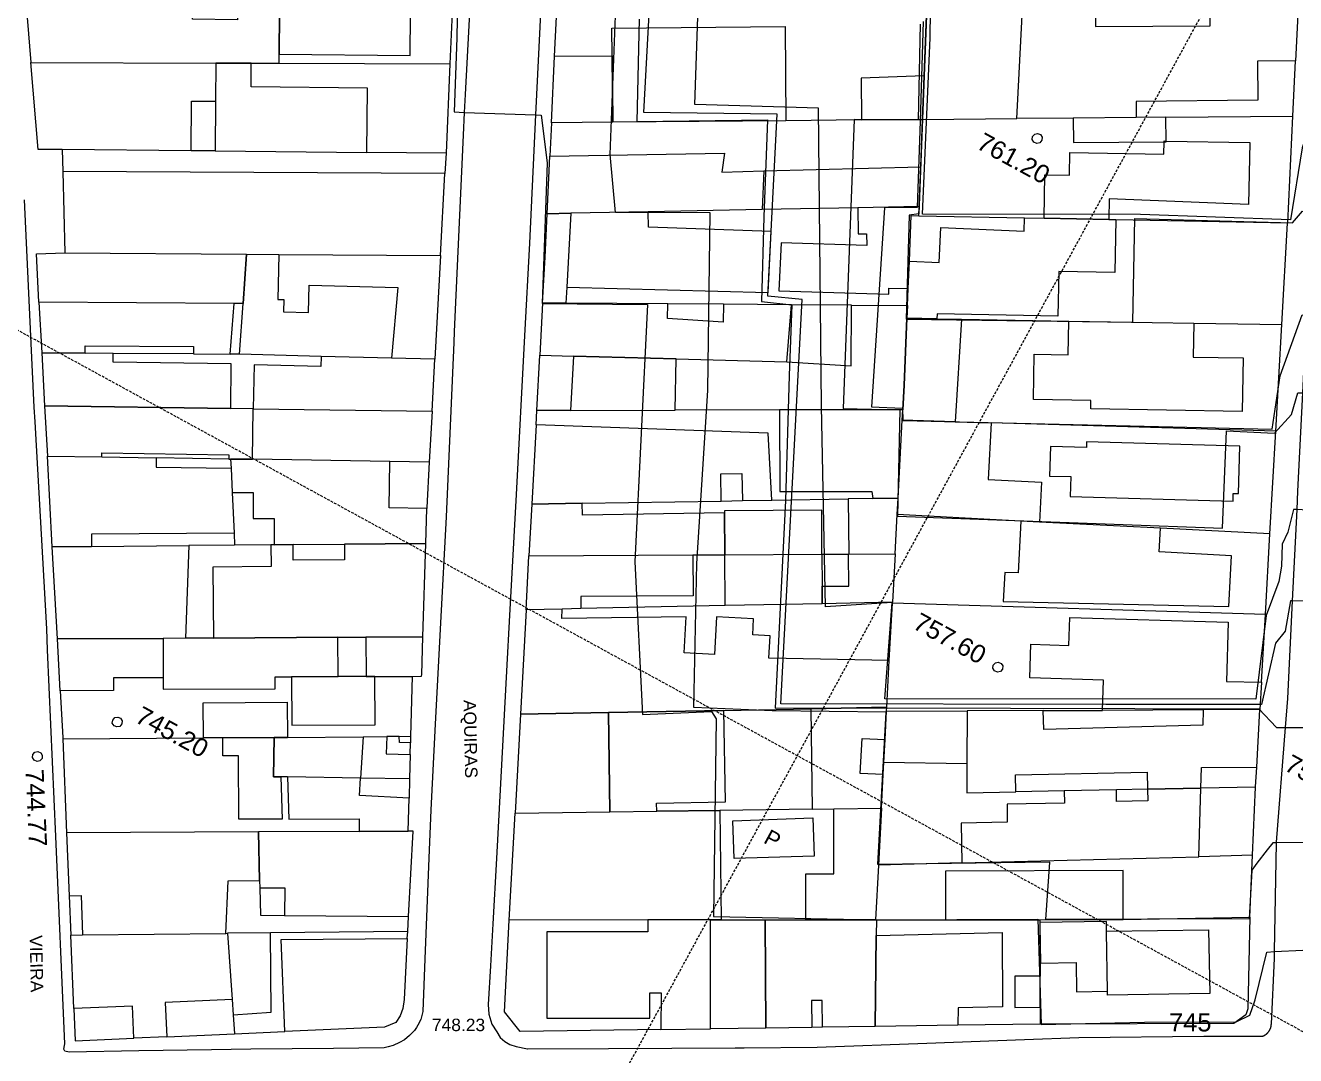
# Model space of a CAD drawing. Header units: feet. Extents: x 344914 to 345457, y 7396879 to 7397422.
# Drawn here: x 345159.3 to 345281.7, y 7397209.6 to 7397308.9 of the extents above; entities that cross this region are included whole.
import ezdxf

# ---------------------------------------------------------------- set-up
doc = ezdxf.new("R2010")
doc.units = ezdxf.units.FT
doc.header["$MEASUREMENT"] = 0
doc.linetypes.add('DASHED2', pattern=[0.375, 0.25, -0.125])
for name, color, linetype, lineweight in [('100_SIST_VIARIO_MEIO_FIO', 1, 'Continuous', 18), ('160_P_SIMP_ASF_TOP', 7, 'Continuous', 18), ('164_P_SIMP_CONC_TOP', 7, 'Continuous', 18), ('206_MURO_E_MURO_ARRIMO', 7, 'Continuous', 18), ('214_PROJ_BEIRAL_EDIF', 10, 'Continuous', 18), ('220_PISCINA_TOP', 4, 'Continuous', 18), ('600_CURVA_MESTRA', 14, 'Continuous', 18), ('602_CURVA_MESTRA_TOP', 24, 'Continuous', 18), ('604_CURVA_INTERM', 7, 'Continuous', 18), ('606_PTO_COTADO', 7, 'Continuous', 18), ('608_PTO_COTADO_INTERVIA', 1, 'Continuous', 18), ('902_MALHA_TEXTO_COORD_UTM', 8, 'DASHED2', 13)]:
    doc.layers.add(name, color=color, linetype=linetype, lineweight=lineweight)
doc.styles.add('Style-Arial', font='arial.ttf')

# ---------------------------------------------------------------- blocks, each defined once
blk = doc.blocks.new('SP09')
at = {"layer": '606_PTO_COTADO', "flags": 128}
blk.add_lwpolyline([(0.11, 0.47), (0.36, 0.33), (0.48, 0.05), (0.42, -0.25), (0.2, -0.44), (-0.1, -0.47), (-0.37, -0.32), (-0.48, -0.05), (-0.41, 0.25), (-0.19, 0.44), (0.11, 0.47)], dxfattribs=at)
blk = doc.blocks.new('SP10')
at = {"layer": '608_PTO_COTADO_INTERVIA', "flags": 128}
blk.add_lwpolyline([(0.11, 0.47), (0.36, 0.33), (0.48, 0.05), (0.42, -0.25), (0.2, -0.44), (-0.1, -0.47), (-0.37, -0.32), (-0.48, -0.05), (-0.41, 0.25), (-0.19, 0.45), (0.11, 0.47)], dxfattribs=at)

msp = doc.modelspace()

# ---------------------------------------------------------------- linework, layer by layer
at = {"layer": '100_SIST_VIARIO_MEIO_FIO', "flags": 128}
for points in [[(345211.5, 7397364.52), (345211.17, 7397357.56), (345210.6, 7397344.69), (345210.2, 7397335.77), (345209.53, 7397322), (345208.99, 7397310.67), (345208.48, 7397300.24), (345207.88, 7397287.87), (345207.41, 7397278.94), (345206.61, 7397263.65), (345205.94, 7397251.41), (345205.71, 7397247.24), (345204.7, 7397228.57), (345204.36, 7397222.28), (345204.12, 7397218.24), (345203.9, 7397214.53)], [(345279.69, 7397218.96), (345279.7, 7397219.61), (345279.87, 7397230.1), (345279.87, 7397230.16), (345280.76, 7397241.21), (345280.98, 7397244), (345281.43, 7397253.4), (345281.86, 7397262.2), (345281.95, 7397263.98), (345282.41, 7397273.45), (345282.77, 7397280.95), (345282.92, 7397283.95), (345283.26, 7397290.94), (345283.68, 7397299.69), (345283.89, 7397303.93), (345284.17, 7397309.82), (345284.82, 7397323.3), (345284.85, 7397323.91), (345284.88, 7397324.47)], [(345202.74, 7397322.19), (345201.69, 7397302.22), (345201.6, 7397300.48), (345201.49, 7397298.3), (345200.65, 7397279.38), (345200.6, 7397278.32), (345199.86, 7397261.51), (345199.32, 7397251.28), (345198.81, 7397241.54), (345198.37, 7397233.27), (345198.19, 7397228.63), (345197.81, 7397218.92), (345197.61, 7397213.83), (345197.42, 7397213.08), (345197.14, 7397212.52), (345197, 7397212.31), (345196.8, 7397212), (345196.33, 7397211.53), (345195.84, 7397211.12), (345195.37, 7397210.85), (345194.77, 7397210.58), (345194.28, 7397210.45), (345193.88, 7397210.35), (345189.02, 7397210.29), (345181.04, 7397210.2), (345177.26, 7397210.16), (345170.25, 7397210.05), (345163.53, 7397209.93), (345163.12, 7397210.02), (345163.02, 7397210.2), (345163.08, 7397210.55), (345163.11, 7397210.72), (345162.24, 7397230.7), (345161.45, 7397248.7), (345161.37, 7397250.7), (345160.25, 7397270.67), (345160.17, 7397272.09), (345159.98, 7397276.15), (345159.23, 7397292.07)], [(345203.9, 7397214.53), (345203.97, 7397213.59), (345204.28, 7397212.62), (345204.74, 7397211.87), (345205.08, 7397211.35), (345205.51, 7397210.94), (345206, 7397210.67), (345206.6, 7397210.46), (345207.71, 7397210.23), (345207.73, 7397210.23), (345215.5, 7397210.27), (345227.71, 7397210.35), (345228.58, 7397210.35), (345235.62, 7397210.39), (345246.19, 7397210.8), (345255.6, 7397211.15), (345260.83, 7397211.35), (345272.87, 7397211.47), (345278.51, 7397211.45), (345278.55, 7397211.47), (345278.57, 7397211.48), (345278.59, 7397211.49), (345278.61, 7397211.49), (345278.63, 7397211.5), (345278.66, 7397211.51), (345278.68, 7397211.52), (345278.7, 7397211.53), (345278.72, 7397211.54), (345278.74, 7397211.56), (345278.75, 7397211.57), (345278.77, 7397211.58), (345278.79, 7397211.59), (345278.81, 7397211.6), (345278.83, 7397211.62), (345278.85, 7397211.63), (345278.87, 7397211.65), (345278.89, 7397211.66), (345278.91, 7397211.67), (345278.92, 7397211.69), (345278.94, 7397211.7), (345278.96, 7397211.72), (345278.97, 7397211.73), (345278.99, 7397211.75), (345279.01, 7397211.76), (345279.02, 7397211.78), (345279.04, 7397211.8), (345279.05, 7397211.81), (345279.07, 7397211.83), (345279.08, 7397211.85), (345279.1, 7397211.87), (345279.11, 7397211.88), (345279.13, 7397211.9), (345279.14, 7397211.92), (345279.15, 7397211.94), (345279.17, 7397211.96), (345279.18, 7397211.98), (345279.19, 7397212), (345279.2, 7397212.02), (345279.21, 7397212.04), (345279.23, 7397212.06), (345279.24, 7397212.08), (345279.25, 7397212.1), (345279.26, 7397212.12), (345279.27, 7397212.14), (345279.28, 7397212.16), (345279.29, 7397212.18), (345279.29, 7397212.2), (345279.3, 7397212.22), (345279.31, 7397212.24), (345279.32, 7397212.26), (345279.32, 7397212.29), (345279.33, 7397212.31), (345279.34, 7397212.33), (345279.34, 7397212.35), (345279.35, 7397212.37), (345279.36, 7397212.4), (345279.36, 7397212.42), (345279.36, 7397212.44), (345279.37, 7397212.46), (345279.37, 7397212.48), (345279.38, 7397212.51), (345279.38, 7397212.53), (345279.38, 7397212.55), (345279.38, 7397212.58), (345279.39, 7397212.6), (345279.39, 7397212.62), (345279.39, 7397212.64), (345279.69, 7397218.96)]]:
    msp.add_lwpolyline(points, dxfattribs=at)
at = {"layer": '206_MURO_E_MURO_ARRIMO', "flags": 128}
for points in [[(345200.6, 7397313.66), (345200.23, 7397305.17)], [(345210.3, 7397305.89), (345210.48, 7397309.69)], [(345245.93, 7397304.01), (345246.16, 7397309.81)], [(345162.87, 7397296.9), (345160.53, 7397296.92), (345159.85, 7397305.28)], [(345183.76, 7397305.21), (345200.23, 7397305.17)], [(345200.23, 7397305.17), (345199.86, 7397296.56)], [(345281.46, 7397300.13), (345281.72, 7397305.45)], [(345245.77, 7397299.8), (345254.85, 7397299.89)], [(345269.22, 7397300.02), (345281.46, 7397300.13)], [(345280.96, 7397289.84), (345281.46, 7397300.13)], [(345162.87, 7397296.9), (345162.92, 7397294.78)], [(345175.28, 7397296.79), (345162.87, 7397296.9)], [(345199.86, 7397296.56), (345192.23, 7397296.63)], [(345199.86, 7397296.56), (345199.75, 7397294.58)], [(345245.44, 7397291.41), (345245.59, 7397295.25)], [(345239.53, 7397291.3), (345230.3, 7397291.12)], [(345245.41, 7397290.51), (345255.61, 7397290.32)], [(345264.41, 7397290.15), (345280.96, 7397289.84)], [(345280.4, 7397280.03), (345280.95, 7397289.82), (345280.96, 7397289.84)], [(345199.32, 7397286.68), (345198.78, 7397276.69)], [(345226.58, 7397282), (345221.21, 7397282.03)], [(345238.92, 7397281.91), (345233.13, 7397281.95)], [(345249.52, 7397280.55), (345259.88, 7397280.37)], [(345271.91, 7397280.17), (345280.4, 7397280.03)], [(345279.81, 7397269.75), (345280.4, 7397280.03)], [(345175.53, 7397277.2), (345167.77, 7397277.26)], [(345179.95, 7397277.17), (345179.05, 7397277.17)], [(345208.6, 7397271.76), (345208.89, 7397277.08)], [(345198.51, 7397271.68), (345198.24, 7397266.77)], [(345208.53, 7397270.39), (345208.6, 7397271.76)], [(345211.86, 7397271.77), (345208.6, 7397271.76)], [(345279.81, 7397269.75), (345252.37, 7397270.57)], [(345279.25, 7397259.87), (345279.81, 7397269.75)], [(345178.92, 7397267.08), (345171.92, 7397267.2)], [(345198.24, 7397266.77), (345194.44, 7397266.83)], [(345198.24, 7397266.77), (345198.01, 7397262.42), (345198, 7397262.31)], [(345226.36, 7397263.03), (345228.41, 7397263.07)], [(345231.26, 7397263.11), (345238.6, 7397263.23)], [(345279.25, 7397259.87), (345268.69, 7397260.41)], [(345179.43, 7397259.95), (345179.48, 7397258.78)], [(345278.81, 7397252.09), (345279.25, 7397259.87)], [(345179.48, 7397258.78), (345175.05, 7397258.74)], [(345182.98, 7397258.81), (345179.48, 7397258.78)], [(345236.08, 7397257.9), (345238.64, 7397257.92)], [(345226.74, 7397252.95), (345212.84, 7397252.66)], [(345242.57, 7397247.65), (345242.87, 7397253.19)], [(345242.87, 7397253.19), (345242.87, 7397253.28)], [(345278.81, 7397252.09), (345242.87, 7397253.19)], [(345278.43, 7397245.57), (345278.81, 7397252.09)], [(345196.58, 7397246.13), (345196.43, 7397240.36)], [(345162.67, 7397244.75), (345162.92, 7397240.23), (345162.92, 7397240.1)], [(345257.41, 7397242.84), (345263.12, 7397242.86)], [(345162.92, 7397240.1), (345176.47, 7397240.2)], [(345162.92, 7397240.1), (345163.29, 7397231.07)], [(345191.85, 7397240.32), (345194.16, 7397240.34)], [(345195.33, 7397240.35), (345196.43, 7397240.36)], [(345196.43, 7397240.36), (345196.42, 7397239.73)], [(345196.39, 7397238.62), (345196.33, 7397236.26)], [(345241.98, 7397236.67), (345242.05, 7397237.82)], [(345277.86, 7397235.46), (345277.86, 7397235.48), (345277.97, 7397237.38)], [(345196.33, 7397236.26), (345191.62, 7397236.33)], [(345196.33, 7397236.26), (345196.29, 7397234.39)], [(345259.43, 7397235.1), (345254.76, 7397235.01)], [(345267.45, 7397235.25), (345264.45, 7397235.2)], [(345277.86, 7397235.46), (345272.59, 7397235.35)], [(345277.57, 7397228.9), (345277.86, 7397235.46)], [(345277.57, 7397228.9), (345272.38, 7397228.76)], [(345277.31, 7397222.93), (345277.57, 7397228.9)], [(345249.56, 7397228.17), (345241.52, 7397227.95)], [(345163.53, 7397224.98), (345163.69, 7397221.21)], [(345181.91, 7397225.77), (345181.97, 7397223.12), (345184.29, 7397223.1)], [(345196.16, 7397221.56), (345196.23, 7397223)], [(345220.56, 7397212.1), (345207.01, 7397211.91), (345205.47, 7397213.8), (345205.95, 7397222.65)], [(345241.33, 7397222.68), (345247.99, 7397222.68)], [(345257.07, 7397222.69), (345257.07, 7397222.41)], [(345277.31, 7397222.93), (345277.12, 7397214.11), (345276.91, 7397213.52), (345275.78, 7397212.7), (345257.18, 7397212.62), (345257.12, 7397212.62)], [(345265.11, 7397222.71), (345277.31, 7397222.93)], [(345196.16, 7397221.56), (345182.95, 7397221.42)], [(345196.12, 7397220.86), (345196.16, 7397221.56)], [(345257.07, 7397222.13), (345257.09, 7397218.5), (345257.1, 7397217.25)], [(345163.97, 7397214.12), (345164.1, 7397211.02), (345169.75, 7397211.27)], [(345257.11, 7397214.25), (345257.12, 7397212.62)], [(345179.35, 7397213.52), (345179.48, 7397211.69)], [(345257.12, 7397212.62), (345249.16, 7397212.51)], [(345172.94, 7397211.41), (345179.48, 7397211.69)], [(345179.48, 7397211.69), (345184.31, 7397211.9)], [(345236.14, 7397212.32), (345235.11, 7397212.31)]]:
    msp.add_lwpolyline(points, dxfattribs=at)
at = {"layer": '214_PROJ_BEIRAL_EDIF', "flags": 128}
for points in [[(345159.13, 7397313.98), (345159.85, 7397305.28), (345177.66, 7397305.23), (345181.08, 7397305.22), (345183.76, 7397305.21), (345183.76, 7397306.09), (345183.8, 7397310.11), (345183.82, 7397311.9), (345179.78, 7397311.93), (345179.76, 7397309.41), (345175.43, 7397309.45), (345175.45, 7397312.23), (345166.41, 7397312.3), (345166.43, 7397313.92)], [(345183.76, 7397306.09), (345196.38, 7397305.98), (345196.42, 7397309.99), (345183.8, 7397310.11)], [(345281.93, 7397309.92), (345281.72, 7397305.45), (345278.05, 7397305.41), (345278.08, 7397301.65), (345266.35, 7397301.54), (345266.36, 7397299.99), (345260.28, 7397299.94), (345254.85, 7397299.89), (345255.36, 7397309.84), (345257.6, 7397309.84), (345262.43, 7397309.86), (345262.44, 7397308.77), (345273.49, 7397308.81), (345273.49, 7397309.89)], [(345215.93, 7397299.53), (345215.87, 7397305.94), (345215.84, 7397308.6), (345232.52, 7397308.75), (345232.6, 7397299.68)], [(345215.93, 7397299.53), (345210, 7397299.48), (345210.3, 7397305.89), (345215.87, 7397305.94)], [(345177.63, 7397301.55), (345177.6, 7397296.77), (345192.23, 7397296.63), (345192.28, 7397302.83), (345181.06, 7397302.94), (345181.08, 7397305.22), (345177.66, 7397305.23)], [(345239.9, 7397299.75), (345245.77, 7397299.8), (345245.93, 7397304.01), (345239.85, 7397303.78)], [(345177.63, 7397301.55), (345177.6, 7397296.77), (345175.28, 7397296.79), (345175.32, 7397301.57)], [(345245.77, 7397299.8), (345239.9, 7397299.75), (345232.6, 7397299.68), (345215.93, 7397299.53), (345210, 7397299.48), (345209.85, 7397296.27), (345226.67, 7397296.56), (345226.44, 7397294.73), (345230.49, 7397294.85), (345245.59, 7397295.25)], [(345269.05, 7397297.66), (345269.06, 7397297.73), (345269.24, 7397297.72), (345269.22, 7397300.02), (345266.36, 7397299.99), (345260.28, 7397299.94), (345260.31, 7397297.58)], [(345269.24, 7397297.72), (345277.3, 7397297.57), (345277.18, 7397291.59), (345263.77, 7397292.16), (345263.73, 7397290.17), (345257.48, 7397290.28), (345257.56, 7397294.48), (345259.92, 7397294.43), (345259.96, 7397296.63), (345269.03, 7397296.46), (345269.05, 7397297.66), (345269.24, 7397297.66)], [(345209.59, 7397290.72), (345209.85, 7397296.27), (345226.67, 7397296.56), (345226.44, 7397294.73), (345230.49, 7397294.85), (345230.3, 7397291.12), (345219.33, 7397290.91), (345211.89, 7397290.76)], [(345199.32, 7397286.68), (345199.75, 7397294.58), (345162.92, 7397294.78), (345163.1, 7397286.95), (345180.63, 7397286.82), (345183.74, 7397286.8)], [(345211.89, 7397290.76), (345211.5, 7397283.64), (345230.89, 7397283.14), (345231.19, 7397288.99), (345219.35, 7397289.42), (345219.33, 7397290.91)], [(345245.41, 7397290.51), (345245.44, 7397291.41), (345239.53, 7397291.3), (345239.58, 7397288.77), (345240.37, 7397288.78), (345240.4, 7397287.64), (345232.16, 7397287.92), (345231.92, 7397283.3), (345242.53, 7397282.96), (345242.52, 7397283.55), (345244.39, 7397283.5), (345244.5, 7397286.14), (345244.69, 7397290.53)], [(345211.4, 7397282.1), (345209.16, 7397282.11), (345209.4, 7397286.54), (345209.59, 7397290.72), (345211.89, 7397290.76), (345211.5, 7397283.64)], [(345257.48, 7397290.28), (345263.73, 7397290.17), (345264.41, 7397290.15), (345264.31, 7397285.05), (345258.9, 7397285.16), (345258.82, 7397280.84), (345247.17, 7397281.06), (345247.16, 7397280.59), (345244.27, 7397280.64), (345244.32, 7397281.88), (345244.39, 7397283.5), (345244.5, 7397286.14), (345247.38, 7397286.01), (345247.53, 7397289.38), (345255.56, 7397289.04), (345255.61, 7397290.32)], [(345180.3, 7397282.06), (345179.43, 7397282.07), (345160.62, 7397282.21), (345160.37, 7397286.85), (345163.1, 7397286.95), (345180.63, 7397286.82)], [(345179.95, 7397277.17), (345180.3, 7397282.06), (345180.63, 7397286.82), (345183.74, 7397286.8), (345183.63, 7397282.46), (345184.21, 7397282.45), (345184.18, 7397281.25), (345186.6, 7397281.19), (345186.66, 7397283.82), (345195.21, 7397283.61), (345194.59, 7397276.8), (345187.82, 7397276.97)], [(345160.89, 7397277.32), (345165.09, 7397277.28), (345165.09, 7397277.99), (345175.53, 7397277.91), (345175.53, 7397277.2), (345179.05, 7397277.17), (345179.43, 7397282.07), (345160.62, 7397282.21)], [(345209.16, 7397282.11), (345208.89, 7397277.08), (345212.13, 7397277), (345222.04, 7397276.73), (345232.7, 7397276.45), (345233.13, 7397281.95), (345226.58, 7397282), (345226.57, 7397280.26), (345221.2, 7397280.61), (345221.21, 7397282.03), (345211.4, 7397282.1)], [(345244.27, 7397280.64), (345244, 7397274.2), (345243.87, 7397271.83), (345231.99, 7397271.81), (345221.94, 7397271.79), (345222.04, 7397276.73), (345232.7, 7397276.45), (345238.88, 7397276.07), (345238.92, 7397281.91), (345244.32, 7397281.88)], [(345248.91, 7397270.67), (345243.81, 7397270.82), (345243.87, 7397271.83), (345244, 7397274.2), (345244.27, 7397280.64), (345247.16, 7397280.59), (345249.52, 7397280.55)], [(345271.91, 7397280.17), (345271.85, 7397276.9), (345276.67, 7397276.82), (345276.58, 7397271.66), (345261.99, 7397271.91), (345262, 7397272.73), (345256.46, 7397272.82), (345256.53, 7397277.19), (345259.82, 7397277.13), (345259.88, 7397280.37)], [(345160.89, 7397277.32), (345161.17, 7397272.2), (345179.1, 7397271.95), (345179.16, 7397276.24), (345167.76, 7397276.4), (345167.77, 7397277.26), (345165.09, 7397277.28)], [(345198.51, 7397271.68), (345198.78, 7397276.69), (345194.59, 7397276.8), (345187.82, 7397276.97), (345187.8, 7397275.98), (345181.35, 7397276.14), (345181.25, 7397271.92), (345181.27, 7397271.92)], [(345211.86, 7397271.77), (345221.94, 7397271.79), (345222.04, 7397276.73), (345212.13, 7397277)], [(345161.43, 7397267.37), (345166.67, 7397267.28), (345166.68, 7397267.68), (345178.92, 7397267.48), (345178.92, 7397267.08), (345179.08, 7397267.08), (345181.2, 7397267.05), (345181.27, 7397271.92), (345181.25, 7397271.92), (345179.1, 7397271.95), (345161.17, 7397272.2)], [(345243.41, 7397263.31), (345243.81, 7397270.82), (345243.87, 7397271.83), (345231.99, 7397271.81), (345232.01, 7397263.95), (345240.89, 7397263.96), (345240.97, 7397263.27)], [(345208.11, 7397262.73), (345212.98, 7397262.81), (345226.36, 7397263.03), (345226.32, 7397265.65), (345228.37, 7397265.68), (345228.41, 7397263.07), (345231.26, 7397263.11), (345230.9, 7397269.56), (345208.53, 7397270.39)], [(345243.33, 7397261.72), (345243.41, 7397263.31), (345243.81, 7397270.82), (345248.91, 7397270.67), (345252.37, 7397270.57), (345252.1, 7397265.12), (345257.23, 7397264.86), (345257.04, 7397261.01), (345255.25, 7397261.1)], [(345276.35, 7397268.32), (345261.57, 7397268.74), (345261.56, 7397268.19), (345258.09, 7397268.29), (345258.01, 7397265.43), (345260.05, 7397265.38), (345260, 7397263.46), (345275.7, 7397263.02), (345275.72, 7397263.77), (345276.21, 7397263.76)], [(345161.43, 7397267.37), (345166.67, 7397267.28), (345171.92, 7397267.2), (345171.91, 7397266.31), (345179.13, 7397266.2), (345179.24, 7397263.84), (345179.43, 7397259.95), (345165.69, 7397259.83), (345165.7, 7397258.66), (345161.91, 7397258.63)], [(345198, 7397262.31), (345194.37, 7397262.38), (345194.44, 7397266.83), (345181.2, 7397267.05), (345179.08, 7397267.08), (345179.13, 7397266.2), (345179.24, 7397263.84), (345181.25, 7397263.86), (345181.27, 7397261.34), (345183.28, 7397261.35), (345183.3, 7397258.81), (345185.11, 7397258.83), (345190.05, 7397258.87), (345197.9, 7397258.94)], [(345207.84, 7397257.75), (345223.63, 7397257.84), (345226.71, 7397257.85), (345226.69, 7397261.89), (345213, 7397261.67), (345212.98, 7397262.81), (345208.11, 7397262.73)], [(345243.12, 7397257.94), (345243.33, 7397261.72), (345243.41, 7397263.31), (345240.97, 7397263.27), (345238.6, 7397263.23), (345238.68, 7397257.92)], [(345236.08, 7397257.9), (345236.06, 7397262.15), (345226.69, 7397262.1), (345226.69, 7397261.89), (345226.71, 7397257.85)], [(345257.04, 7397261.01), (345255.25, 7397261.1), (345254.99, 7397256.1), (345253.7, 7397256.16), (345253.55, 7397253.35), (345275.29, 7397252.86), (345275.54, 7397257.76), (345268.57, 7397258.12), (345268.69, 7397260.41)], [(345174.75, 7397249.81), (345172.58, 7397249.8), (345162.4, 7397249.74), (345161.91, 7397258.63), (345165.7, 7397258.66), (345175.05, 7397258.74)], [(345197.62, 7397249.95), (345197.9, 7397258.94), (345190.05, 7397258.87), (345190.06, 7397257.36), (345185.12, 7397257.32), (345185.11, 7397258.83), (345183.3, 7397258.81), (345182.98, 7397258.81), (345183, 7397256.72), (345177.39, 7397256.67), (345177.45, 7397249.83), (345189.42, 7397249.9), (345192.13, 7397249.92)], [(345207.56, 7397252.55), (345207.84, 7397257.75), (345223.63, 7397257.84), (345223.65, 7397253.88), (345212.83, 7397253.82), (345212.84, 7397252.66), (345211.05, 7397252.62)], [(345226.74, 7397252.95), (345226.71, 7397257.85), (345236.08, 7397257.9), (345236.1, 7397254.82), (345236.11, 7397253.14)], [(345243.12, 7397257.94), (345242.87, 7397253.28), (345236.11, 7397253.14), (345236.1, 7397254.82), (345238.66, 7397254.84), (345238.64, 7397257.92), (345238.68, 7397257.92)], [(345207.02, 7397242.49), (345215.51, 7397242.65), (345226.62, 7397242.86), (345235, 7397243.02), (345242.33, 7397243.16), (345242.57, 7397247.65), (345230.97, 7397247.89), (345231.09, 7397250.04), (345229.4, 7397250.13), (345229.48, 7397251.68), (345225.91, 7397251.87), (345225.71, 7397248.24), (345222.81, 7397248.39), (345223, 7397251.88), (345211.01, 7397251.72), (345211.05, 7397252.62), (345207.56, 7397252.55)], [(345272.81, 7397242.9), (345263.12, 7397242.86), (345263.21, 7397245.76), (345256.1, 7397245.98), (345256.2, 7397249.23), (345259.86, 7397249.11), (345259.95, 7397251.8), (345275.23, 7397251.37), (345275.05, 7397245.63), (345278.43, 7397245.57), (345278.28, 7397242.93)], [(345162.67, 7397244.75), (345162.4, 7397249.74), (345172.58, 7397249.8), (345172.59, 7397246), (345167.79, 7397245.99), (345167.8, 7397244.78)], [(345184.96, 7397246.1), (345189.45, 7397246.11), (345189.42, 7397249.9), (345177.45, 7397249.83), (345174.75, 7397249.81), (345172.58, 7397249.8), (345172.59, 7397246), (345172.59, 7397244.9), (345183.39, 7397244.94), (345183.39, 7397246.09)], [(345192.13, 7397249.92), (345192.16, 7397246.12), (345192.99, 7397246.12), (345196.58, 7397246.13), (345197.5, 7397246.14), (345197.51, 7397246.3), (345197.62, 7397249.95)], [(345192.16, 7397246.12), (345189.45, 7397246.11), (345184.96, 7397246.1), (345184.98, 7397241.42), (345193.01, 7397241.45), (345192.99, 7397246.12)], [(345184.58, 7397240.26), (345183.28, 7397240.25), (345178.33, 7397240.22), (345176.47, 7397240.2), (345176.45, 7397243.58), (345184.55, 7397243.64)], [(345242.16, 7397240.04), (345242.31, 7397242.78), (345242.33, 7397243.16), (345235, 7397243.02), (345235.14, 7397233.35), (345237.22, 7397233.38), (345241.81, 7397233.44), (345241.98, 7397236.67), (345239.77, 7397236.79), (345239.96, 7397240.16)], [(345207.02, 7397242.49), (345206.5, 7397232.94), (345215.64, 7397233.07), (345215.51, 7397242.65)], [(345215.51, 7397242.65), (345215.64, 7397233.07), (345220.15, 7397233.14), (345220.14, 7397233.93), (345226.79, 7397234.05), (345226.62, 7397242.86)], [(345235.14, 7397233.35), (345226.25, 7397233.22), (345220.15, 7397233.14), (345220.14, 7397233.93), (345226.79, 7397234.05), (345226.62, 7397242.86), (345235, 7397243.02)], [(345250.08, 7397242.81), (345250.05, 7397237.72), (345242.05, 7397237.82), (345242.16, 7397240.04), (345242.31, 7397242.78)], [(345278.28, 7397242.93), (345272.81, 7397242.9), (345272.78, 7397241.43), (345257.45, 7397241.03), (345257.41, 7397242.84), (345250.08, 7397242.81), (345250.05, 7397237.72), (345250.03, 7397234.91), (345254.76, 7397235.01), (345254.73, 7397236.66), (345267.41, 7397236.91), (345267.45, 7397235.25), (345272.59, 7397235.35), (345272.65, 7397237.34), (345277.97, 7397237.38)], [(345183.28, 7397240.25), (345183.22, 7397236.46), (345183.93, 7397236.45), (345184.05, 7397232.39), (345179.87, 7397232.37), (345179.84, 7397238.47), (345178.34, 7397238.47), (345178.33, 7397240.22)], [(345183.28, 7397240.25), (345184.58, 7397240.26), (345191.85, 7397240.32), (345191.62, 7397236.33), (345184.56, 7397236.44), (345183.93, 7397236.45), (345183.22, 7397236.46)], [(345196.42, 7397239.73), (345195.38, 7397239.76), (345195.33, 7397240.35), (345194.16, 7397240.34), (345194.07, 7397238.67), (345196.39, 7397238.62)], [(345191.48, 7397231.2), (345196.21, 7397231.22), (345196.29, 7397234.39), (345191.52, 7397234.67), (345191.62, 7397236.33), (345184.56, 7397236.44), (345184.71, 7397232.39), (345191.48, 7397232.42)], [(345272.59, 7397235.35), (345267.45, 7397235.25), (345267.47, 7397234.14), (345264.47, 7397234.08), (345264.45, 7397235.2), (345259.43, 7397235.1), (345259.46, 7397233.92), (345253.91, 7397233.81), (345253.94, 7397232.07), (345249.49, 7397231.98), (345249.56, 7397228.17), (345272.38, 7397228.76)], [(345237.22, 7397233.38), (345241.81, 7397233.44), (345241.52, 7397227.95), (345241.23, 7397222.68), (345234.52, 7397222.67), (345234.51, 7397227.12), (345237.22, 7397227.12)], [(345205.95, 7397222.65), (345206.5, 7397232.94), (345215.64, 7397233.07), (345220.15, 7397233.14), (345226.25, 7397233.22), (345226.36, 7397222.67), (345225.34, 7397222.67), (345219.29, 7397222.66)], [(345164.83, 7397221.23), (345178.62, 7397221.37), (345178.87, 7397226.42), (345181.89, 7397226.45), (345181.78, 7397231.15), (345163.29, 7397231.07), (345163.53, 7397224.98), (345164.68, 7397225.02)], [(345196.23, 7397223), (345196.68, 7397231.22), (345196.21, 7397231.22), (345191.48, 7397231.2), (345181.78, 7397231.15), (345181.89, 7397226.45), (345181.91, 7397225.77), (345184.31, 7397225.76), (345184.29, 7397223.1)], [(345247.99, 7397222.68), (345257.07, 7397222.69), (345264.43, 7397222.7), (345265.11, 7397222.71), (345265.09, 7397227.43), (345247.97, 7397227.36)], [(345225.33, 7397212.17), (345225.34, 7397222.67), (345219.29, 7397222.66), (345219.29, 7397221.53), (345209.56, 7397221.53), (345209.57, 7397213.2), (345219.49, 7397213.21), (345219.48, 7397215.65), (345220.57, 7397215.65), (345220.56, 7397212.1)], [(345230.59, 7397222.67), (345230.66, 7397212.24), (345225.33, 7397212.17), (345225.34, 7397222.67), (345226.36, 7397222.67)], [(345241.23, 7397222.68), (345241.33, 7397222.68), (345241.31, 7397221.15), (345241.2, 7397212.4), (345236.14, 7397212.32), (345236.11, 7397214.91), (345235.07, 7397214.89), (345235.11, 7397212.31), (345230.66, 7397212.24), (345230.59, 7397222.67), (345234.52, 7397222.67)], [(345263.51, 7397221.57), (345263.49, 7397222.52), (345257.07, 7397222.41), (345257.07, 7397222.13), (345257.13, 7397218.5), (345260.57, 7397218.56), (345260.62, 7397215.74), (345263.6, 7397215.79), (345263.51, 7397221.51)], [(345164.83, 7397221.23), (345178.62, 7397221.37), (345178.78, 7397221.38), (345179.24, 7397215.01), (345172.79, 7397214.72), (345172.94, 7397211.41), (345169.75, 7397211.27), (345169.62, 7397214.35), (345163.97, 7397214.12), (345163.69, 7397221.21)], [(345178.78, 7397221.38), (345179.24, 7397215.01), (345179.35, 7397213.52), (345183.01, 7397213.78), (345182.95, 7397221.42)], [(345241.31, 7397221.15), (345253.43, 7397221.45), (345253.49, 7397214.3), (345249.2, 7397214.21), (345249.16, 7397212.51), (345241.2, 7397212.4)], [(345263.51, 7397221.57), (345273.34, 7397221.72), (345273.44, 7397215.57), (345263.6, 7397215.41), (345263.6, 7397215.79), (345263.51, 7397221.51)], [(345196.12, 7397220.86), (345195.8, 7397214.99), (345195.68, 7397214.13), (345195.43, 7397213.43), (345195, 7397212.79), (345193.93, 7397212.33), (345184.31, 7397211.9), (345183.97, 7397220.77)], [(345257.11, 7397214.25), (345257.1, 7397217.25), (345254.65, 7397217.23), (345254.67, 7397214.23)]]:
    msp.add_lwpolyline(points, close=True, dxfattribs=at)
at = {"layer": '220_PISCINA_TOP', "flags": 128}
msp.add_lwpolyline([(345235.33, 7397228.82), (345227.61, 7397228.57), (345227.49, 7397232.23), (345235.21, 7397232.49)], close=True, dxfattribs=at)
at = {"layer": '600_CURVA_MESTRA', "flags": 128}
for points, elevation in [([(345218.46, 7397309.48), (345218.25, 7397299.6), (345230.84, 7397299.78), (345230.48, 7397290.42), (345230.24, 7397282.25), (345233.16, 7397281.94), (345232.93, 7397275.14), (345232.57, 7397263.07), (345231.57, 7397243.07), (345242.31, 7397243.1), (345278.17, 7397243.01), (345279.88, 7397241.2), (345280.76, 7397241.21), (345283.24, 7397241.22)], 755), ([(345246.16, 7397309.78), (345245.42, 7397290.7), (345244.47, 7397290.58), (345244.19, 7397280.57), (345266.05, 7397280.28), (345266.23, 7397290.26), (345281.43, 7397289.84), (345282.4, 7397290.96), (345283.26, 7397290.94), (345285.88, 7397290.86)], 760)]:
    msp.add_lwpolyline(points, dxfattribs=dict(at, elevation=elevation))
at = {"layer": '604_CURVA_INTERM', "flags": 128}
for points, elevation in [([(345283.89, 7397253.34), (345281.43, 7397253.4), (345281.23, 7397253.4), (345280.71, 7397250.5), (345279.78, 7397249.35), (345278.43, 7397243.44), (345263.44, 7397243.42), (345232.13, 7397243.5), (345234.17, 7397282.46), (345230.85, 7397282.76), (345231.76, 7397300.32), (345218.9, 7397300.46), (345220.58, 7397331.3)], 756), ([(345284.36, 7397262.04), (345281.86, 7397262.2), (345281.51, 7397262.22), (345280.97, 7397260.02), (345280.42, 7397258.87), (345280.37, 7397256.74), (345280.1, 7397255.29), (345278.89, 7397252.01), (345277.88, 7397243.95), (345242.14, 7397243.96), (345242.85, 7397253.25), (345236.42, 7397252.82), (345236.02, 7397272.21), (345235.75, 7397300.88), (345223.84, 7397301.23), (345224.84, 7397331.33)], 757), ([(345201.19, 7397324.34), (345200.88, 7397307.67), (345200.63, 7397300.52), (345201.6, 7397300.48), (345208.48, 7397300.24), (345209.02, 7397300.22), (345209.59, 7397295.63), (345209.13, 7397282.08), (345219.26, 7397281.97), (345218.04, 7397257.16), (345218.77, 7397242.47), (345225.43, 7397242.76), (345225.87, 7397242.05), (345225.61, 7397223.01), (345241.26, 7397222.69), (345256.89, 7397222.74), (345257.19, 7397212.6), (345267.16, 7397212.82), (345276, 7397212.84), (345277.31, 7397213.48), (345277.84, 7397214.96), (345278.96, 7397219.57), (345279.7, 7397219.61), (345282.43, 7397219.76)], 753), ([(345286.32, 7397299.48), (345283.68, 7397299.69), (345283.3, 7397299.72), (345282.37, 7397297.06), (345281.23, 7397290.12), (345266.79, 7397290.64), (345245.77, 7397290.68), (345246.51, 7397307.68), (345246.64, 7397318.03)], 761), ([(345282.69, 7397230.13), (345279.87, 7397230.1), (345279.53, 7397230.1), (345278.98, 7397229.41), (345277.97, 7397228.15), (345277.49, 7397227.46), (345277.25, 7397222.77), (345257.65, 7397222.72), (345258.03, 7397228.23), (345241.46, 7397228.01), (345242.25, 7397242.69), (345231.28, 7397242.81), (345223.72, 7397243.14), (345224.03, 7397257.02), (345225.07, 7397273.68), (345225.29, 7397290.8), (345216.17, 7397290.83), (345215.66, 7397296.43), (345216.19, 7397309.79)], 754), ([(345245.84, 7397309.25), (345245.54, 7397299.64), (345245.25, 7397291.33), (345242.1, 7397291.28), (345240.86, 7397272.1), (345243.85, 7397271.97), (345243.87, 7397270.8), (345279.47, 7397269.97), (345280.23, 7397275.11), (345282.36, 7397280.97), (345282.77, 7397280.95), (345285.36, 7397280.8)], 759), ([(345245.55, 7397308.98), (345245.34, 7397299.78), (345239.17, 7397299.79), (345238.12, 7397271.95), (345243.58, 7397271.83), (345243.37, 7397261.56), (345274.68, 7397260.41), (345275.05, 7397269.79), (345279.68, 7397269.56), (345281.34, 7397271.38), (345281.94, 7397273.46), (345282.41, 7397273.45), (345284.96, 7397273.35)], 758)]:
    msp.add_lwpolyline(points, dxfattribs=dict(at, elevation=elevation))
at = {"layer": '902_MALHA_TEXTO_COORD_UTM', "flags": 128}
for points in [[(345297.93, 7397203.43), (345058.1, 7397334.32)], [(345089.99, 7396975.14), (345281.61, 7397326.26)]]:
    msp.add_lwpolyline(points, dxfattribs=at)

# ---------------------------------------------------------------- block references
at = {"layer": '606_PTO_COTADO', "rotation": 331.3757899120435}
for p in [(345256.82, 7397297.98, 761.2), (345253.03, 7397247.02, 757.6), (345168.17, 7397241.74, 745.2)]:
    msp.add_blockref('SP09', p, dxfattribs=at)
at = {"layer": '608_PTO_COTADO_INTERVIA', "rotation": 331.3757899120435}
msp.add_blockref('SP10', (345160.47, 7397238.41, 744.77), dxfattribs=at)

# ---------------------------------------------------------------- texts
at = {"layer": '160_P_SIMP_ASF_TOP', "style": 'Style-Arial'}
msp.add_text('748.23', height=1.2, rotation=359.9881, dxfattribs=at).set_placement((345198.49, 7397211.95, 748.23))
at = {"layer": '164_P_SIMP_CONC_TOP', "style": 'Style-Arial'}
for s, p in [('AQUIRAS', (345201.54, 7397243.86)), ('VIEIRA', (345159.73, 7397221.18))]:
    msp.add_text(s, height=1.2, rotation=271.1397, dxfattribs=at).set_placement(p)
at = {"layer": '220_PISCINA_TOP', "style": 'Style-Arial'}
msp.add_text('P', height=1.5, rotation=331.3758, dxfattribs=at).set_placement((345230.35, 7397230.15))
at = {"layer": '602_CURVA_MESTRA_TOP', "style": 'Style-Arial'}
msp.add_text('745', height=1.75, rotation=0.003, dxfattribs=at).set_placement((345269.53, 7397211.92, 2235))
at = {"layer": '606_PTO_COTADO', "style": 'Style-Arial'}
for s, p in [('761.20', (345250.85, 7397297.08, 761.2)), ('757.60', (345244.71, 7397250.82, 757.6)), ('745.20', (345169.76, 7397241.8, 745.2))]:
    msp.add_text(s, height=1.75, rotation=331.3758, dxfattribs=at).set_placement(p)
at = {"layer": '608_PTO_COTADO_INTERVIA', "style": 'Style-Arial'}
for s, rotation, p in [('754.15', 331.3758, (345280.51, 7397237.16, 754.15)), ('744.77', 272.6203, (345159.32, 7397237.16, 744.77))]:
    msp.add_text(s, height=1.75, rotation=rotation, dxfattribs=at).set_placement(p)

doc.saveas('drawing.dxf')
